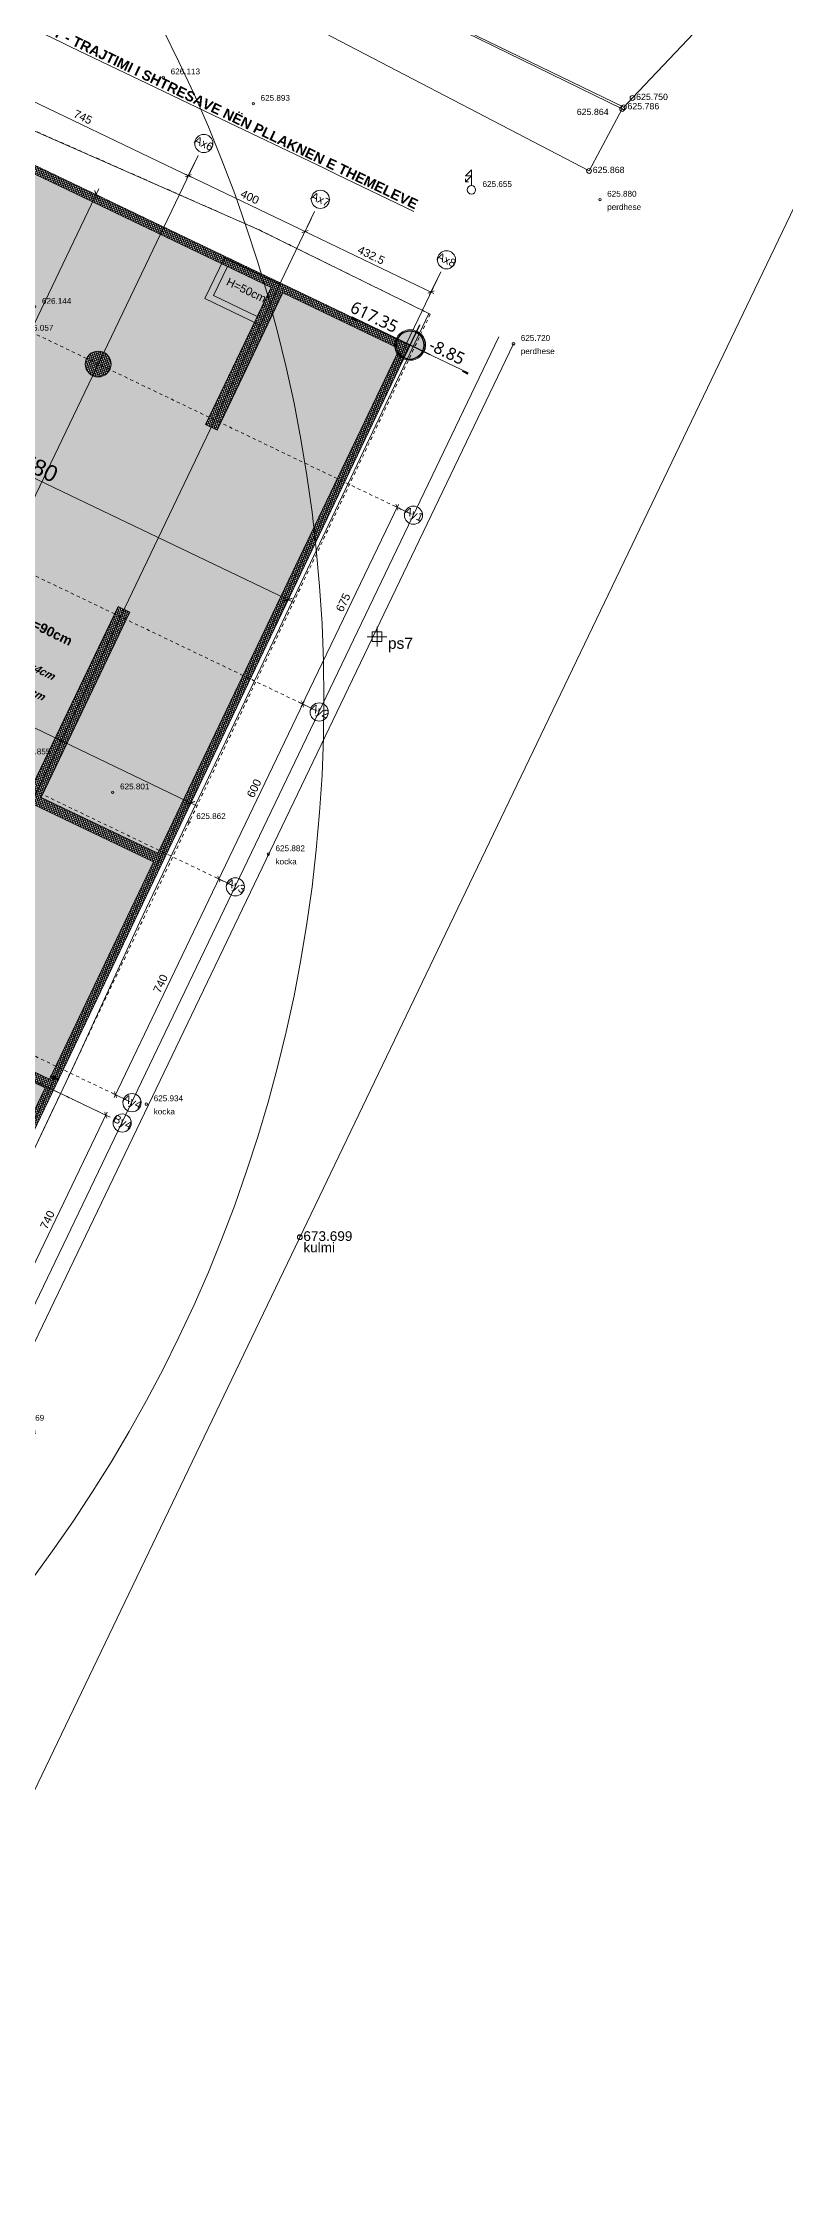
# Model space of a CAD drawing. Header units: metres. Extents: x 7511714 to 7511891, y 4693222 to 4693343.
# Drawn here: x 7511866.4 to 7511889.4, y 4693237 to 4693302.8 of the extents above; entities that cross this region are included whole.
import ezdxf
from ezdxf.enums import TextEntityAlignment as Align

# ---------------------------------------------------------------- set-up
doc = ezdxf.new("R2010")
doc.units = ezdxf.units.M
for name, pattern in [('23486-A01$0${ Chain Double-Dash }', [0]), ('AXES', [2, 1.25, -0.25, 0.25, -0.25]), ('CACHE', [0.375, 0.25, -0.125]), ('CONTINU', [0]), ('Dot & Dashed', [335.138881, 158.75, -88.194444, 0, -88.194437]), ('DXK_LINE_DOT1', [1.8814, 0.9407, -0.9407])]:
    doc.linetypes.add(name, pattern=pattern)
doc.layers.get('0').update_dxf_attribs({"lineweight": 0})
doc.layers.get('Defpoints').update_dxf_attribs({"lineweight": 0})
doc.layers.add('APSL @ 1', color=164, linetype='Continuous')
for name, color, linetype, lineweight in [('ARMINF', 1, 'Continuous', 0), ('asfalt', 252, 'Continuous', 0), ('asfalt pikat', 97, 'Continuous', 0), ('AXES', 10, 'AXES', 0), ('BETON CACHE', 4, 'CACHE', 0), ('BETON COUPE', 3, 'CONTINU', 0), ('BETON HACHURE', 252, 'Continuous', 0), ('BORD', 5, 'Continuous', 0), ('COTE 50ème', 1, 'Continuous', 0), ('COTE 50ème @ 1', 1, 'Continuous', 0), ('FOND DE FOUILLE', 7, 'Continuous', 0), ('HORS GEL', 106, 'CACHE', 0), ('JOINT JEKTO', 150, 'AXES', 0), ('KULMI', 10, 'Continuous', 0), ('label', 210, 'Continuous', 0), ('Matjet', 210, 'Continuous', 0), ('matjet e reja', 5, 'Continuous', 0), ('NIVEAU', 170, 'Continuous', 0), ('OMBRE', 253, 'Continuous', 0), ('parcela', 7, 'Continuous', 0), ('perdhesa cima', 10, 'AXES', 0), ('Puset fekali', 30, 'Continuous', 0), ('rrjet', 7, 'Continuous', 0), ('shtyll elektrike', 1, 'Continuous', 0), ('TALUS', 2, 'Continuous', 0), ('TEXTE', 7, 'Continuous', 0), ('trotuar', 91, 'Continuous', 0), ('trotuar pikat', 155, 'Continuous', 0)]:
    doc.layers.add(name, color=color, linetype=linetype, lineweight=lineweight)
doc.styles.add('Arial', font='arialbd.ttf', dxfattribs={"height": 12.5})
doc.styles.add('FA_Trebuchet 2.2 mm (cursiva-b.a)', font='trebucit.ttf', dxfattribs={"height": 2.2})
doc.styles.add('FN_TEXT_1.50', font='arial.ttf', dxfattribs={"height": 10})
doc.styles.add('RS_TEXT_1.50', font='arial.ttf', dxfattribs={"height": 12.5})
doc.styles.add('RS_TXT_100', font='arial.ttf', dxfattribs={"height": 25})
doc.styles.add('SMA_TEXT_1.200', font='arial.ttf', dxfattribs={"height": 50})
doc.styles.get("Standard").update_dxf_attribs({"font": 'arial.ttf'})
doc.styles.add('style2', font='arialbd.ttf', dxfattribs={"height": 20})
doc.dimstyles.new('RS_100CM_LINEAIRE', dxfattribs={"dimscale": 10, "dimtxt": 25, "dimasz": 1.5, "dimexe": 1, "dimexo": 2.5, "dimgap": 1, "dimtad": 1, "dimdec": 1, "dimrnd": 0.5, "dimdsep": 46, "dimtxsty": 'RS_TXT_100', "dimblk1": 'ARCHTICK', "dimblk2": 'ARCHTICK', "dimsah": 1, "dimcen": 2.5, "dimdle": 1, "dimclrt": 4, "dimadec": 0, "dimazin": 2, "dimtfac": 1, "dimtdec": 1, "dimtix": 1, "dimtmove": 2, "dimatfit": 3, "dimfxl": 1, "dimtolj": 1, "dimtzin": 0, "dimarcsym": 0})
doc.dimstyles.new('SMA_1.200', dxfattribs={"dimscale": 20, "dimtxt": 50, "dimasz": 1, "dimexe": 1, "dimexo": 2, "dimgap": 0.5, "dimtad": 1, "dimdec": 1, "dimrnd": 0.5, "dimdsep": 46, "dimtxsty": 'SMA_TEXT_1.200', "dimblk": 'ARCHTICK', "dimcen": 10, "dimdle": 1, "dimadec": 0, "dimazin": 2, "dimtfac": 1, "dimtdec": 1, "dimtix": 1, "dimtmove": 2, "dimatfit": 3, "dimfxl": 1, "dimtolj": 1, "dimtzin": 0, "dimarcsym": 0})

# ---------------------------------------------------------------- blocks, each defined once
blk = doc.blocks.new('*U108', base_point=(7511872.906, 4693300.944, 625.893))
at = {"layer": 'Matjet', "linetype": 'ByBlock', "lineweight": -2}
blk.add_line((7511872.906, 4693300.944, 625.893), (7511872.906, 4693300.944, 625.893), dxfattribs=at)
blk.add_circle((7511872.906, 4693300.944, 625.893), 0.0375, dxfattribs=at)
at = {"layer": 'Matjet', "linetype": 'ByBlock', "insert": (7511873.131, 4693301.124, 625.893), "char_height": 0.18, "attachment_point": 4}
blk.add_mtext('625.893', dxfattribs=at)
blk = doc.blocks.new('Pole electricity_ Shtyllë Elekrike Druri - tension i lartë')
at = {"color": 1, "linetype": 'ByBlock', "lineweight": 0, "flags": 128}
for points in [[(0, 0.5), (0, 2.35), (-0.7, 1.65), (0, 1.65), (-0.7, 0.95)], [(-0.35, 0.95), (-0.7, 0.95), (-0.7, 1.3)]]:
    blk.add_lwpolyline(points, dxfattribs=at)
at = {"color": 1, "linetype": 'ByBlock', "lineweight": 0}
blk.add_circle((0, 0), 0.5, dxfattribs=at)
blk = doc.blocks.new('Shtylle_Elekrike_Druri')
at = {"color": 1, "lineweight": 0}
blk.add_blockref('Pole electricity_ Shtyllë Elekrike Druri - tension i lartë', (0, 0), dxfattribs=at)
blk = doc.blocks.new('*U109', base_point=(7511879.654, 4693298.279, 625.655))
at = {"layer": 'shtyll elektrike', "color": 0, "linetype": 'ByBlock', "lineweight": -2, "xscale": 0.2631578938478685, "yscale": 0.2631578938478685, "zscale": 0.2631578938478685}
blk.add_blockref('Shtylle_Elekrike_Druri', (7511879.654, 4693298.279, 625.655), dxfattribs=at)
at = {"layer": 'label', "linetype": 'ByBlock', "insert": (7511879.999, 4693298.459, 625.655), "char_height": 0.18, "attachment_point": 4}
blk.add_mtext('625.655', dxfattribs=at)
blk = doc.blocks.new('*U111', base_point=(7511883.631, 4693297.978, 625.88))
at = {"layer": 'Matjet', "linetype": 'ByBlock', "lineweight": -2}
blk.add_line((7511883.631, 4693297.978, 625.88), (7511883.631, 4693297.978, 625.88), dxfattribs=at)
blk.add_circle((7511883.631, 4693297.978, 625.88), 0.0375, dxfattribs=at)
at = {"layer": 'Matjet', "linetype": 'ByBlock', "char_height": 0.18}
for s, insert, attachment_point in [('625.880', (7511883.856, 4693298.158, 625.88), 4), ('perdhese', (7511883.856, 4693297.841, 625.88), 1)]:
    blk.add_mtext(s, dxfattribs=dict(at, insert=insert, attachment_point=attachment_point))
blk = doc.blocks.new('*U112', base_point=(7511884.638, 4693301.124, 625.75))
at = {"layer": 'asfalt pikat', "linetype": 'ByBlock', "lineweight": -2}
blk.add_line((7511884.638, 4693301.124, 625.75), (7511884.638, 4693301.124, 625.75), dxfattribs=at)
blk.add_circle((7511884.638, 4693301.124, 625.75), 0.075, dxfattribs=at)
at = {"layer": 'asfalt pikat', "linetype": 'ByBlock', "insert": (7511884.7505, 4693301.154, 625.75), "char_height": 0.195, "attachment_point": 4}
blk.add_mtext('{\\C256;625.750}', dxfattribs=at)
blk = doc.blocks.new('*U113', base_point=(7511884.37, 4693300.836, 625.786))
at = {"layer": 'asfalt pikat', "linetype": 'ByBlock', "lineweight": -2}
blk.add_line((7511884.37, 4693300.836, 625.786), (7511884.37, 4693300.836, 625.786), dxfattribs=at)
blk.add_circle((7511884.37, 4693300.836, 625.786), 0.075, dxfattribs=at)
at = {"layer": 'asfalt pikat', "linetype": 'ByBlock', "insert": (7511884.4825, 4693300.866, 625.786), "char_height": 0.195, "attachment_point": 4}
blk.add_mtext('{\\C256;625.786}', dxfattribs=at)
blk = doc.blocks.new('*U114', base_point=(7511884.318, 4693300.783, 625.864))
at = {"layer": 'trotuar pikat', "linetype": 'ByBlock', "lineweight": -2}
blk.add_line((7511884.318, 4693300.783, 625.864), (7511884.318, 4693300.783, 625.864), dxfattribs=at)
blk.add_circle((7511884.318, 4693300.783, 625.864), 0.075, dxfattribs=at)
at = {"layer": 'trotuar pikat', "linetype": 'ByBlock', "insert": (7511882.915, 4693300.691, 625.864), "char_height": 0.195, "attachment_point": 4}
blk.add_mtext('{\\C256;625.864}', dxfattribs=at)
blk = doc.blocks.new('*U115', base_point=(7511883.295, 4693298.866, 625.868))
at = {"layer": 'trotuar pikat', "linetype": 'ByBlock', "lineweight": -2}
blk.add_line((7511883.295, 4693298.866, 625.868), (7511883.295, 4693298.866, 625.868), dxfattribs=at)
blk.add_circle((7511883.295, 4693298.866, 625.868), 0.075, dxfattribs=at)
at = {"layer": 'trotuar pikat', "linetype": 'ByBlock', "insert": (7511883.4075, 4693298.896, 625.868), "char_height": 0.195, "attachment_point": 4}
blk.add_mtext('{\\C256;625.868}', dxfattribs=at)
blk = doc.blocks.new('*U117', base_point=(7511870.125, 4693301.762, 626.113))
at = {"layer": 'Matjet', "linetype": 'ByBlock', "lineweight": -2}
blk.add_line((7511870.125, 4693301.762, 626.113), (7511870.125, 4693301.762, 626.113), dxfattribs=at)
blk.add_circle((7511870.125, 4693301.762, 626.113), 0.0375, dxfattribs=at)
at = {"layer": 'Matjet', "linetype": 'ByBlock', "insert": (7511870.35, 4693301.942, 626.113), "char_height": 0.18, "attachment_point": 4}
blk.add_mtext('626.113', dxfattribs=at)
blk = doc.blocks.new('*U118', base_point=(7511866.143, 4693294.664, 626.144))
at = {"layer": 'Matjet', "linetype": 'ByBlock', "lineweight": -2}
blk.add_line((7511866.143, 4693294.664, 626.144), (7511866.143, 4693294.664, 626.144), dxfattribs=at)
blk.add_circle((7511866.143, 4693294.664, 626.144), 0.0375, dxfattribs=at)
at = {"layer": 'Matjet', "linetype": 'ByBlock', "insert": (7511866.368, 4693294.844, 626.144), "char_height": 0.18, "attachment_point": 4}
blk.add_mtext('626.144', dxfattribs=at)
blk = doc.blocks.new('*U119', base_point=(7511865.587, 4693293.833, 626.057))
at = {"layer": 'Matjet', "linetype": 'ByBlock', "lineweight": -2}
blk.add_line((7511865.587, 4693293.833, 626.057), (7511865.587, 4693293.833, 626.057), dxfattribs=at)
blk.add_circle((7511865.587, 4693293.833, 626.057), 0.0375, dxfattribs=at)
at = {"layer": 'Matjet', "linetype": 'ByBlock', "insert": (7511865.812, 4693294.013, 626.057), "char_height": 0.18, "attachment_point": 4}
blk.add_mtext('626.057', dxfattribs=at)
blk = doc.blocks.new('*U121', base_point=(7511865.493, 4693280.727, 625.855))
at = {"layer": 'Matjet', "linetype": 'ByBlock', "lineweight": -2}
blk.add_line((7511865.493, 4693280.727, 625.855), (7511865.493, 4693280.727, 625.855), dxfattribs=at)
blk.add_circle((7511865.493, 4693280.727, 625.855), 0.0375, dxfattribs=at)
at = {"layer": 'Matjet', "linetype": 'ByBlock', "insert": (7511865.718, 4693280.907, 625.855), "char_height": 0.18, "attachment_point": 4}
blk.add_mtext('625.855', dxfattribs=at)
blk = doc.blocks.new('*U122', base_point=(7511868.559, 4693279.645, 625.801))
at = {"layer": 'Matjet', "linetype": 'ByBlock', "lineweight": -2}
blk.add_line((7511868.559, 4693279.645, 625.801), (7511868.559, 4693279.645, 625.801), dxfattribs=at)
blk.add_circle((7511868.559, 4693279.645, 625.801), 0.0375, dxfattribs=at)
at = {"layer": 'Matjet', "linetype": 'ByBlock', "insert": (7511868.784, 4693279.825, 625.801), "char_height": 0.18, "attachment_point": 4}
blk.add_mtext('625.801', dxfattribs=at)
blk = doc.blocks.new('*U123', base_point=(7511870.919, 4693278.728, 625.862))
at = {"layer": 'Matjet', "linetype": 'ByBlock', "lineweight": -2}
blk.add_line((7511870.919, 4693278.728, 625.862), (7511870.919, 4693278.728, 625.862), dxfattribs=at)
blk.add_circle((7511870.919, 4693278.728, 625.862), 0.0375, dxfattribs=at)
at = {"layer": 'Matjet', "linetype": 'ByBlock', "insert": (7511871.144, 4693278.908, 625.862), "char_height": 0.18, "attachment_point": 4}
blk.add_mtext('625.862', dxfattribs=at)
blk = doc.blocks.new('*U124', base_point=(7511873.37, 4693277.733, 625.882))
at = {"layer": 'Matjet', "linetype": 'ByBlock', "lineweight": -2}
blk.add_line((7511873.37, 4693277.733, 625.882), (7511873.37, 4693277.733, 625.882), dxfattribs=at)
blk.add_circle((7511873.37, 4693277.733, 625.882), 0.0375, dxfattribs=at)
at = {"layer": 'Matjet', "linetype": 'ByBlock', "char_height": 0.18}
for s, insert, attachment_point in [('625.882', (7511873.595, 4693277.913, 625.882), 4), ('kocka', (7511873.595, 4693277.596, 625.882), 1)]:
    blk.add_mtext(s, dxfattribs=dict(at, insert=insert, attachment_point=attachment_point))
blk = doc.blocks.new('*U125', base_point=(7511869.6, 4693269.999, 625.934))
at = {"layer": 'Matjet', "linetype": 'ByBlock', "lineweight": -2}
blk.add_line((7511869.6, 4693269.999, 625.934), (7511869.6, 4693269.999, 625.934), dxfattribs=at)
blk.add_circle((7511869.6, 4693269.999, 625.934), 0.0375, dxfattribs=at)
at = {"layer": 'Matjet', "linetype": 'ByBlock', "char_height": 0.18}
for s, insert, attachment_point in [('625.934', (7511869.825, 4693270.179, 625.934), 4), ('kocka', (7511869.825, 4693269.862, 625.934), 1)]:
    blk.add_mtext(s, dxfattribs=dict(at, insert=insert, attachment_point=attachment_point))
blk = doc.blocks.new('*U126', base_point=(7511865.303, 4693260.117, 625.869))
at = {"layer": 'Matjet', "linetype": 'ByBlock', "lineweight": -2}
blk.add_line((7511865.303, 4693260.117, 625.869), (7511865.303, 4693260.117, 625.869), dxfattribs=at)
blk.add_circle((7511865.303, 4693260.117, 625.869), 0.0375, dxfattribs=at)
at = {"layer": 'Matjet', "linetype": 'ByBlock', "char_height": 0.18}
for s, insert, attachment_point in [('625.869', (7511865.528, 4693260.297, 625.869), 4), ('kocka', (7511865.528, 4693259.98, 625.869), 1)]:
    blk.add_mtext(s, dxfattribs=dict(at, insert=insert, attachment_point=attachment_point))
blk = doc.blocks.new('*U274', base_point=(7511880.957, 4693293.518, 625.72))
at = {"layer": 'matjet e reja', "linetype": 'ByBlock', "lineweight": -2}
blk.add_line((7511880.957, 4693293.518, 625.72), (7511880.957, 4693293.518, 625.72), dxfattribs=at)
blk.add_circle((7511880.957, 4693293.518, 625.72), 0.0375, dxfattribs=at)
at = {"layer": 'matjet e reja', "linetype": 'ByBlock', "char_height": 0.18}
for s, insert, attachment_point in [('625.720', (7511881.182, 4693293.698, 625.72), 4), ('perdhese', (7511881.182, 4693293.381, 625.72), 1)]:
    blk.add_mtext(s, dxfattribs=dict(at, insert=insert, attachment_point=attachment_point))
blk = doc.blocks.new('*U279', base_point=(7511874.345, 4693265.886, 673.699))
at = {"layer": 'KULMI', "color": 97, "linetype": 'ByBlock', "lineweight": -2}
blk.add_line((7511874.345, 4693265.886, 673.699), (7511874.345, 4693265.961, 673.699), dxfattribs=at)
blk.add_circle((7511874.345, 4693265.886, 673.699), 0.075, dxfattribs=at)
at = {"layer": 'KULMI', "linetype": 'ByBlock', "char_height": 0.3}
for s, insert, attachment_point in [('{\\fArial|b0|i0|c0|p34;\\C30;673.699}', (7511874.457, 4693265.916, 673.699), 4), ('{\\fArial|b0|i0|c0|p34;\\C55;\\c5411237;kulmi}', (7511874.457, 4693265.718, 673.699), 1)]:
    blk.add_mtext(s, dxfattribs=dict(at, insert=insert, attachment_point=attachment_point))
blk = doc.blocks.new('*U282', base_point=(7511876.734, 4693284.459, 625.819))
at = {"layer": 'rrjet', "color": 93, "linetype": 'ByBlock', "lineweight": -2}
for p, q in [((7511876.434, 4693284.459, 625.819), (7511877.034, 4693284.459, 625.819)), ((7511876.734, 4693284.159, 625.819), (7511876.734, 4693284.759, 625.819))]:
    blk.add_line(p, q, dxfattribs=at)
at = {"layer": 'rrjet', "color": 93, "linetype": 'ByBlock', "lineweight": -2, "elevation": 625.819}
blk.add_lwpolyline([(7511876.584, 4693284.309), (7511876.584, 4693284.609), (7511876.884, 4693284.609), (7511876.884, 4693284.309)], close=True, dxfattribs=at)
at = {"layer": 'rrjet', "linetype": 'ByBlock', "insert": (7511877.071, 4693284.429, 625.819), "char_height": 0.345, "attachment_point": 1}
blk.add_mtext('{\\fArial|b0|i0|c0|p34;\\C137;\\c8355647;ps7}', dxfattribs=at)
blk = doc.blocks.new('A$Cebd43ce6')
at = {"layer": 'BETON CACHE', "color": 232, "linetype": 'Dot & Dashed', "ltscale": 0.01}
blk.add_lwpolyline([(0, 0), (-1313.2, 39.8), (-4660.5, 445.5), (-4259.4, 5326.2), (-610.1, 5439.7), (-20.7, 5433.2)], close=True, dxfattribs=at)
at = {"layer": 'COTE 50ème', "ltscale": 0.5}
blk.add_circle((-3905.6, 2250.1), 4550, dxfattribs=at)
blk = doc.blocks.new('AXES_FN')
at = {"color": 0, "linetype": 'Continuous'}
blk.add_circle((0, 15), 15, dxfattribs=at)
at = {"color": 0, "style": 'FN_TEXT_1.50'}
blk.add_attdef('AXES', text='', height=12.5, dxfattribs=at).set_placement((-48.9, 20.6), align=Align.MIDDLE_CENTER)
blk = doc.blocks.new('_ArchTick')
at = {"color": 0, "linetype": 'ByBlock', "const_width": 0.15}
blk.add_lwpolyline([(-0.5, -0.5), (0.5, 0.5)], dxfattribs=at)
blk = doc.blocks.new('*D387')
at = {"layer": 'AXES', "color": 0, "linetype": 'Continuous', "lineweight": -2, "ltscale": 0.5, "transparency": 16777216}
for p, q in [((49572.3, -42304.7), (49512.4, -42304.7)), ((49522.4, -43054.7), (49522.4, -42294.7)), ((49572.3, -43044.7), (49512.4, -43044.7))]:
    blk.add_line(p, q, dxfattribs=at)
at = {"layer": 'Defpoints', "color": 0, "linetype": 'Continuous', "ltscale": 0.5, "transparency": 16777216}
for p in [(49522.4, -42304.7), (49597.3, -42304.7), (49597.3, -43044.7)]:
    blk.add_point(p, dxfattribs=at)
at = {"layer": 'AXES', "color": 0, "linetype": 'Continuous', "lineweight": -2, "ltscale": 0.5, "transparency": 16777216, "xscale": 15, "yscale": 15, "zscale": 15}
for p, rotation in [((49522.4, -42304.7), 90), ((49522.4, -43044.7), 270)]:
    blk.add_blockref('_ArchTick', p, dxfattribs=dict(at, rotation=rotation))
at = {"layer": 'AXES', "color": 4, "linetype": 'Continuous', "lineweight": 5, "ltscale": 0.5, "transparency": 16777216, "insert": (49499.6, -42674.7), "char_height": 25, "attachment_point": 5, "rotation": 90, "style": 'RS_TXT_100'}
blk.add_mtext('\\A1;740', dxfattribs=at)
blk = doc.blocks.new('*D388')
at = {"layer": 'AXES', "color": 0, "linetype": 'Continuous', "lineweight": -2, "ltscale": 0.5, "transparency": 16777216}
for p, q in [((49572.3, -41704.7), (49512.4, -41704.7)), ((49522.4, -42314.7), (49522.4, -41694.7)), ((49572.3, -42304.7), (49512.4, -42304.7))]:
    blk.add_line(p, q, dxfattribs=at)
at = {"layer": 'Defpoints', "color": 0, "linetype": 'Continuous', "ltscale": 0.5, "transparency": 16777216}
for p in [(49522.4, -41704.7), (49597.3, -41704.7), (49597.3, -42304.7)]:
    blk.add_point(p, dxfattribs=at)
at = {"layer": 'AXES', "color": 0, "linetype": 'Continuous', "lineweight": -2, "ltscale": 0.5, "transparency": 16777216, "xscale": 15, "yscale": 15, "zscale": 15}
for p, rotation in [((49522.4, -41704.7), 90), ((49522.4, -42304.7), 270)]:
    blk.add_blockref('_ArchTick', p, dxfattribs=dict(at, rotation=rotation))
at = {"layer": 'AXES', "color": 4, "linetype": 'Continuous', "lineweight": 5, "ltscale": 0.5, "transparency": 16777216, "insert": (49499.6, -42004.7), "char_height": 25, "attachment_point": 5, "rotation": 90, "style": 'RS_TXT_100'}
blk.add_mtext('\\A1;600', dxfattribs=at)
blk = doc.blocks.new('*D389')
at = {"layer": 'AXES', "color": 0, "linetype": 'Continuous', "lineweight": -2, "ltscale": 0.5, "transparency": 16777216}
for p, q in [((49572.3, -41029.7), (49512.4, -41029.7)), ((49522.4, -41714.7), (49522.4, -41019.7)), ((49572.3, -41704.7), (49512.4, -41704.7))]:
    blk.add_line(p, q, dxfattribs=at)
at = {"layer": 'Defpoints', "color": 0, "linetype": 'Continuous', "ltscale": 0.5, "transparency": 16777216}
for p in [(49522.4, -41029.7), (49597.3, -41029.7), (49597.3, -41704.7)]:
    blk.add_point(p, dxfattribs=at)
at = {"layer": 'AXES', "color": 0, "linetype": 'Continuous', "lineweight": -2, "ltscale": 0.5, "transparency": 16777216, "xscale": 15, "yscale": 15, "zscale": 15}
for p, rotation in [((49522.4, -41029.7), 90), ((49522.4, -41704.7), 270)]:
    blk.add_blockref('_ArchTick', p, dxfattribs=dict(at, rotation=rotation))
at = {"layer": 'AXES', "color": 4, "linetype": 'Continuous', "lineweight": 5, "ltscale": 0.5, "transparency": 16777216, "insert": (49499.6, -41367.2), "char_height": 25, "attachment_point": 5, "rotation": 90, "style": 'RS_TXT_100'}
blk.add_mtext('\\A1;675', dxfattribs=at)
blk = doc.blocks.new('*D395')
at = {"layer": 'AXES', "color": 0, "linetype": 'Continuous', "lineweight": -2, "ltscale": 0.5, "transparency": 16777216}
for p, q in [((49522.4, -43864.7), (49522.4, -43104.7)), ((48922.3, -43114.7), (49532.4, -43114.7)), ((48922.3, -43854.7), (49532.4, -43854.7))]:
    blk.add_line(p, q, dxfattribs=at)
at = {"layer": 'Defpoints', "color": 0, "linetype": 'Continuous', "ltscale": 0.5, "transparency": 16777216}
for p in [(48897.3, -43114.7), (49522.4, -43114.7), (48897.3, -43854.7)]:
    blk.add_point(p, dxfattribs=at)
at = {"layer": 'AXES', "color": 0, "linetype": 'Continuous', "lineweight": -2, "ltscale": 0.5, "transparency": 16777216, "xscale": 15, "yscale": 15, "zscale": 15}
for p, rotation in [((49522.4, -43114.7), 90), ((49522.4, -43854.7), 270)]:
    blk.add_blockref('_ArchTick', p, dxfattribs=dict(at, rotation=rotation))
at = {"layer": 'AXES', "color": 4, "linetype": 'Continuous', "lineweight": 5, "ltscale": 0.5, "transparency": 16777216, "insert": (49499.6, -43484.7), "char_height": 25, "attachment_point": 5, "rotation": 90, "style": 'RS_TXT_100'}
blk.add_mtext('\\A1;740', dxfattribs=at)
blk = doc.blocks.new('*D400')
at = {"layer": 'Defpoints', "color": 0, "linetype": 'ByBlock', "transparency": 16777216}
for p in [(47752.3, -40314.7), (48497.3, -40314.7), (48497.3, -40383.7)]:
    blk.add_point(p, dxfattribs=at)
at = {"layer": 'HORS GEL', "color": 0, "linetype": 'ByBlock', "lineweight": -2, "transparency": 16777216}
for p, q in [((47752.3, -40339.7), (47752.3, -40393.7)), ((48497.3, -40339.7), (48497.3, -40393.7)), ((47742.3, -40383.7), (48507.3, -40383.7))]:
    blk.add_line(p, q, dxfattribs=at)
at = {"layer": 'HORS GEL', "color": 0, "linetype": 'ByBlock', "lineweight": -2, "transparency": 16777216, "xscale": 15, "yscale": 15, "zscale": 15, "rotation": 180}
blk.add_blockref('_ArchTick', (47752.3, -40383.7), dxfattribs=at)
at = {"layer": 'HORS GEL', "color": 0, "linetype": 'ByBlock', "lineweight": -2, "transparency": 16777216, "xscale": 15, "yscale": 15, "zscale": 15}
blk.add_blockref('_ArchTick', (48497.3, -40383.7), dxfattribs=at)
at = {"layer": 'HORS GEL', "color": 4, "linetype": 'ByBlock', "transparency": 16777216, "insert": (48124.8, -40361), "char_height": 25, "attachment_point": 5, "style": 'RS_TXT_100'}
blk.add_mtext('\\A1;745', dxfattribs=at)
blk = doc.blocks.new('*D401')
at = {"layer": 'Defpoints', "color": 0, "linetype": 'ByBlock', "transparency": 16777216}
for p in [(48497.3, -40314.7), (48897.3, -40314.7), (48897.3, -40383.7)]:
    blk.add_point(p, dxfattribs=at)
at = {"layer": 'HORS GEL', "color": 0, "linetype": 'ByBlock', "lineweight": -2, "transparency": 16777216}
for p, q in [((48497.3, -40339.7), (48497.3, -40393.7)), ((48897.3, -40339.7), (48897.3, -40393.7)), ((48487.3, -40383.7), (48907.3, -40383.7))]:
    blk.add_line(p, q, dxfattribs=at)
at = {"layer": 'HORS GEL', "color": 0, "linetype": 'ByBlock', "lineweight": -2, "transparency": 16777216, "xscale": 15, "yscale": 15, "zscale": 15, "rotation": 180}
blk.add_blockref('_ArchTick', (48497.3, -40383.7), dxfattribs=at)
at = {"layer": 'HORS GEL', "color": 0, "linetype": 'ByBlock', "lineweight": -2, "transparency": 16777216, "xscale": 15, "yscale": 15, "zscale": 15}
blk.add_blockref('_ArchTick', (48897.3, -40383.7), dxfattribs=at)
at = {"layer": 'HORS GEL', "color": 4, "linetype": 'ByBlock', "transparency": 16777216, "insert": (48697.3, -40360.9), "char_height": 25, "attachment_point": 5, "style": 'RS_TXT_100'}
blk.add_mtext('\\A1;400', dxfattribs=at)
blk = doc.blocks.new('*D402')
at = {"layer": 'Defpoints', "color": 0, "linetype": 'ByBlock', "transparency": 16777216}
for p in [(48897.3, -40314.7), (49329.8, -40314.7), (49329.8, -40383.7)]:
    blk.add_point(p, dxfattribs=at)
at = {"layer": 'HORS GEL', "color": 0, "linetype": 'ByBlock', "lineweight": -2, "transparency": 16777216}
for p, q in [((48897.3, -40339.7), (48897.3, -40393.7)), ((49329.8, -40339.7), (49329.8, -40393.7)), ((48887.3, -40383.7), (49339.8, -40383.7))]:
    blk.add_line(p, q, dxfattribs=at)
at = {"layer": 'HORS GEL', "color": 0, "linetype": 'ByBlock', "lineweight": -2, "transparency": 16777216, "xscale": 15, "yscale": 15, "zscale": 15, "rotation": 180}
blk.add_blockref('_ArchTick', (48897.3, -40383.7), dxfattribs=at)
at = {"layer": 'HORS GEL', "color": 0, "linetype": 'ByBlock', "lineweight": -2, "transparency": 16777216, "xscale": 15, "yscale": 15, "zscale": 15}
blk.add_blockref('_ArchTick', (49329.8, -40383.7), dxfattribs=at)
at = {"layer": 'HORS GEL', "color": 4, "linetype": 'ByBlock', "transparency": 16777216, "insert": (49113.6, -40360.9), "char_height": 25, "attachment_point": 5, "style": 'RS_TXT_100'}
blk.add_mtext('\\A1;432.5', dxfattribs=at)
blk = doc.blocks.new('Cota de Nivel (planta)')
h = blk.add_hatch(color=256)
h.dxf.hatch_style = 1
h.paths.add_polyline_path([(2.5, 0, 0.4142136), (0, 2.5), (0, 0)])
h.paths.add_polyline_path([(-2.5, 0, 0.4142136), (0, -2.5), (0, 0)])
h = blk.add_hatch(color=256)
h.dxf.hatch_style = 1
h.paths.add_polyline_path([(11.5, 0), (10.5, 0), (10.5, -0.25), (11.5, -0.25)])
for p, q in [((0, -4), (0, 4)), ((-4, 0), (11.5, 0))]:
    blk.add_line(p, q)
blk.add_lwpolyline([(11.5, 0), (10.5, 0), (10.5, -0.25), (11.5, -0.25)], close=True)
blk.add_circle((0, 0), 2.5)
for start, end in [(90, 180), (270, 0)]:
    blk.add_arc((0, 0), 2.725, start, end)
at = {"style": 'FA_Trebuchet 2.2 mm (cursiva-b.a)', "flags": 8}
blk.add_attdef('NIVEL', text='', height=2.2, dxfattribs=at).set_placement((3.175, 1.775), align=Align.MIDDLE_LEFT)
blk = doc.blocks.new('*D412')
at = {"layer": 'Defpoints', "color": 0, "transparency": 16777216}
for p in [(47562.3, -41433.3), (47562.3, -41555.9), (49342.3, -41555.9)]:
    blk.add_point(p, dxfattribs=at)
at = {"layer": 'TALUS', "color": 0, "lineweight": -2, "transparency": 16777216}
for p, q in [((49362.3, -41433.3), (47542.3, -41433.3)), ((47562.3, -41515.9), (47562.3, -41413.3)), ((49342.3, -41515.9), (49342.3, -41413.3))]:
    blk.add_line(p, q, dxfattribs=at)
at = {"layer": 'TALUS', "color": 0, "lineweight": -2, "transparency": 16777216, "xscale": 20, "yscale": 20, "zscale": 20, "rotation": 180}
blk.add_blockref('_ArchTick', (47562.3, -41433.3), dxfattribs=at)
at = {"layer": 'TALUS', "color": 0, "lineweight": -2, "transparency": 16777216, "xscale": 20, "yscale": 20, "zscale": 20}
blk.add_blockref('_ArchTick', (49342.3, -41433.3), dxfattribs=at)
at = {"layer": 'TALUS', "color": 0, "transparency": 16777216, "insert": (48452.3, -41397.7), "char_height": 50, "attachment_point": 5, "style": 'SMA_TEXT_1.200'}
blk.add_mtext('\\A1;1780', dxfattribs=at)
blk = doc.blocks.new('*D414')
at = {"layer": 'Defpoints', "color": 0, "transparency": 16777216}
for p in [(46702.3, -42036.8), (49342.3, -42036.8), (46702.3, -42130.2)]:
    blk.add_point(p, dxfattribs=at)
at = {"layer": 'TALUS', "color": 0, "lineweight": -2, "transparency": 16777216}
for p, q in [((46702.3, -42076.8), (46702.3, -42150.2)), ((49342.3, -42076.8), (49342.3, -42150.2)), ((49362.3, -42130.2), (46682.3, -42130.2))]:
    blk.add_line(p, q, dxfattribs=at)
at = {"layer": 'TALUS', "color": 0, "lineweight": -2, "transparency": 16777216, "xscale": 20, "yscale": 20, "zscale": 20, "rotation": 180}
blk.add_blockref('_ArchTick', (46702.3, -42130.2), dxfattribs=at)
at = {"layer": 'TALUS', "color": 0, "lineweight": -2, "transparency": 16777216, "xscale": 20, "yscale": 20, "zscale": 20}
blk.add_blockref('_ArchTick', (49342.3, -42130.2), dxfattribs=at)
at = {"layer": 'TALUS', "color": 0, "transparency": 16777216, "insert": (48022.3, -42094.7), "char_height": 50, "attachment_point": 5, "style": 'SMA_TEXT_1.200'}
blk.add_mtext('\\A1;2640', dxfattribs=at)
blk = doc.blocks.new('*D419')
at = {"layer": 'Defpoints', "color": 0, "transparency": 16777216}
for p in [(48265.2, -40559.6), (48365.6, -40559.6), (48344.4, -42899.7)]:
    blk.add_point(p, dxfattribs=at)
at = {"layer": 'TALUS', "color": 0, "lineweight": -2, "transparency": 16777216}
for p, q in [((48265.2, -42919.7), (48265.2, -40539.6)), ((48325.6, -40559.6), (48245.2, -40559.6)), ((48304.4, -42899.7), (48245.2, -42899.7))]:
    blk.add_line(p, q, dxfattribs=at)
at = {"layer": 'TALUS', "color": 0, "lineweight": -2, "transparency": 16777216, "xscale": 20, "yscale": 20, "zscale": 20}
for p, rotation in [((48265.2, -40559.6), 90), ((48265.2, -42899.7), 270)]:
    blk.add_blockref('_ArchTick', p, dxfattribs=dict(at, rotation=rotation))
at = {"layer": 'TALUS', "color": 0, "transparency": 16777216, "insert": (48229.6, -41729.7), "char_height": 50, "attachment_point": 5, "rotation": 90, "style": 'SMA_TEXT_1.200'}
blk.add_mtext('\\A1;2340', dxfattribs=at)
blk = doc.blocks.new('A$C340691c1')
at = {"layer": 'BETON HACHURE', "true_color": 0x636466, "transparency": 33554585}
h = blk.add_hatch(dxfattribs=at)
h.set_pattern_fill('ANSI37', color=251, scale=50, angle=270, style=0)
h.set_pattern_definition([(315, (-58216.84, 74502.852), (4.4194174, 4.4194174), []), (45, (-58216.84, 74502.852), (-4.4194174, 4.4194174), [])])
h.paths.add_polyline_path([(-2720.63, 3000.24), (-2695.63, 3000.24), (-2695.63, 2675.24), (-2720.63, 2675.24)], flags=0)
h.paths.add_polyline_path([(-2720.63, 3000.24), (-2695.63, 3000.24), (-2695.63, 2675.24), (-2720.63, 2675.24)], flags=0)
h.paths.add_polyline_path([(-540.63, 2860.1), (-540.63, 2810.1), (-460.63, 2810.1), (-460.63, 2860.1)], flags=0)
h.paths.add_polyline_path([(-920.63, 2860.1), (-920.63, 2810.1), (-840.63, 2810.1), (-840.63, 2860.1)], flags=0)
edge = h.paths.add_edge_path(flags=0)
edge.add_arc((-880.63, 4175.1), 40, 0, 360)
edge = h.paths.add_edge_path(flags=0)
edge.add_arc((-880.63, 4850.1), 40, 0, 360)
edge = h.paths.add_edge_path(flags=0)
edge.add_arc((-880.63, 3575.1), 40, 0, 360)
h.paths.add_polyline_path([(-35.63, 5320.24), (-4224.47, 5320.24), (-4613.76, 583.54), (-35.63, 133.95)])
edge = h.paths.add_edge_path(flags=0)
edge.add_arc((-880.63, 3575.1), 40, 0, 360)
h.paths.add_polyline_path([(-2095.63, 5295.24), (-2095.63, 4875.1), (-2070.63, 4875.1), (-2070.63, 5295.24), (-500.62, 5295.24), (-500.63, 4825.1), (-460.63, 4825.1), (-460.63, 5295.24), (-60.63, 5295.24), (-60.63, 3565.1), (-460.63, 3565.1), (-460.63, 4200.1), (-500.63, 4200.1), (-500.63, 3535.1), (-60.63, 3535.1), (-60.63, 2790.1), (-500.63, 2790.1), (-500.63, 1400.1), (-460.63, 1400.1), (-460.63, 2760.1), (-60.63, 2760.1), (-60.63, 161.52), (-833.13, 237.39), (-833.13, 725.1), (-858.13, 725.1), (-858.13, 239.84), (-2163.13, 368), (-2163.13, 725.1), (-2188.13, 725.1), (-2188.13, 370.45), (-3375.63, 487.07), (-3375.63, 725.1), (-3425.63, 725.1), (-3425.63, 491.98), (-4586.83, 606.01), (-4515.49, 1474.1), (-4205.63, 1474.1), (-4205.63, 1524.1), (-4511.38, 1524.1), (-4411.44, 2740.1), (-4205.63, 2740.1), (-4205.63, 2790.1), (-4407.33, 2790.1), (-4405.48, 2810.1), (-4205.63, 2810.1), (-4205.63, 2860.1), (-4401.58, 2860.1), (-4344.87, 3550.1), (-4205.63, 3550.1), (-4205.63, 3600.1), (-4340.76, 3600.1), (-4295.56, 4150.1), (-4205.63, 4150.1), (-4205.63, 4200.1), (-4291.45, 4200.1), (-4201.44, 5295.24), (-3423.13, 5295.24), (-3423.13, 4875.1), (-3398.13, 4875.1), (-3398.13, 5295.24)], flags=16)
h.paths.add_polyline_path([(-920.63, 3615.1), (-920.63, 3535.1), (-840.63, 3535.1), (-840.63, 3615.1)], flags=0)
at = {"layer": 'FOND DE FOUILLE', "true_color": 0xfff4eb, "transparency": 33554508}
h = blk.add_hatch(color=7, dxfattribs=at)
h.dxf.hatch_style = 1
h.paths.add_polyline_path([(-4245.87, 5059.85), (-4224.47, 5320.24), (-35.63, 5320.24), (-35.63, 133.95), (-4613.76, 583.54), (-4446.38, 2620.1), (-3642.63, 2620.1), (-3642.63, 2188.1), (-3160.63, 2188.1), (-3160.63, 535.1), (-580.63, 535.1), (-580.63, 2980.1), (-1815.63, 2980.1), (-1815.63, 5065.1)])
at = {"layer": 'AXES', "lineweight": 5, "ltscale": 1.3}
for p, q in [((159.49, 4850.1), (-4860.63, 4850.1)), ((159.49, 4175.1), (-4860.63, 4175.1)), ((159.49, 3575.1), (-4860.63, 3575.1)), ((159.49, 2835.1), (-4860.63, 2835.1)), ((159.49, 2765.1), (-4860.63, 2765.1))]:
    blk.add_line(p, q, dxfattribs=at)
at = {"layer": 'BETON CACHE', "color": 242, "linetype": 'DXK_LINE_DOT1', "true_color": 0xcd2027}
blk.add_lwpolyline([(0, 0), (-1313.24, 39.75), (-4660.49, 445.53), (-4259.39, 5326.2), (-610.11, 5439.72), (-20.71, 5433.15)], close=True, dxfattribs=at)
at = {"layer": 'BETON COUPE', "color": 251, "lineweight": 5, "true_color": 0x636466}
blk.add_lwpolyline([(-35.63, 5320.24), (-4224.47, 5320.24), (-4613.76, 583.54), (-35.63, 133.95)], close=True, dxfattribs=at)
for points in [[(-2070.63, 5295.24), (-500.62, 5295.24), (-500.63, 4825.1), (-460.63, 4825.1), (-460.63, 5295.24), (-60.63, 5295.24), (-60.63, 3565.1), (-460.63, 3565.1), (-460.63, 4200.1), (-500.63, 4200.1), (-500.63, 3535.1), (-60.63, 3535.1), (-60.63, 2790.1), (-500.63, 2790.1)], [(-460.63, 2760.1), (-60.63, 2760.1), (-60.63, 161.52)]]:
    blk.add_lwpolyline(points, dxfattribs=at)
at = {"layer": 'BETON COUPE', "color": 251, "lineweight": 5, "ltscale": 0.5, "true_color": 0x636466}
for points in [[(-670.62, 5175.24), (-480.62, 5175.24), (-480.62, 5315.24), (-670.62, 5315.24)], [(-650.62, 5195.24), (-500.62, 5195.24), (-500.62, 5295.24), (-650.62, 5295.24)]]:
    blk.add_lwpolyline(points, close=True, dxfattribs=at)
blk.add_circle((-880.63, 4850.1), 40, dxfattribs=at)
at = {"layer": 'BORD', "color": 251, "true_color": 0x636466}
blk.add_lwpolyline([(-35.63, 133.95), (-35.63, 5320.24), (-4224.47, 5320.24), (-4613.76, 583.54)], close=True, dxfattribs=at)
blk.add_lwpolyline([(-61.15, 2801.1), (-35.63, 2801.1)], dxfattribs=at)
at = {"layer": 'HORS GEL', "linetype": '23486-A01$0${ Chain Double-Dash }', "ltscale": 1.2}
for p, q in [((-880.63, 2810.1), (-880.63, 5565.1)), ((-480.63, 5565.1), (-480.63, -164.9)), ((-48.13, 5565.1), (-48.13, -164.9))]:
    blk.add_line(p, q, dxfattribs=at)
at = {"layer": 'JOINT JEKTO', "color": 251, "lineweight": 5, "ltscale": 0.5, "true_color": 0x636466}
for p, q in [((-60.63, 2803.1), (-60.96, 2801.62)), ((-60.63, 2797.1), (-60.96, 2798.59)), ((-54.45, 2801.1), (-60.63, 2801.1)), ((-35.63, 2800.1), (-60.63, 2800.1)), ((-54.45, 2799.1), (-60.63, 2799.1)), ((-35.63, 2801.1), (-41.8, 2801.1)), ((-35.63, 2799.1), (-41.8, 2799.1)), ((-35.63, 2803.1), (-35.3, 2801.62)), ((-35.63, 2797.1), (-35.3, 2798.59))]:
    blk.add_line(p, q, dxfattribs=at)
blk.add_circle((-48.13, 2800.1), 3, dxfattribs=at)
for centre, radius, start, end in [((-60.63, 2800.1), 1, 139.565462, 220.434538), ((-62.91, 2802.05), 2, 319.565462, 347.457472), ((-62.91, 2798.16), 2, 12.542528, 40.434538), ((-54.45, 2803.1), 2, 270, 334.623066), ((-54.45, 2797.1), 2, 25.376934, 90), ((-48.13, 2800.1), 5, 25.376934, 154.623066), ((-48.13, 2800.1), 5, 205.376934, 334.623066), ((-41.8, 2803.1), 2, 205.376934, 270), ((-41.8, 2797.1), 2, 90, 154.623066), ((-33.34, 2802.05), 2, 192.542528, 220.434538), ((-33.34, 2798.16), 2, 139.565462, 167.457472), ((-35.63, 2800.1), 1, 319.565462, 40.434538)]:
    blk.add_arc(centre, radius, start, end, dxfattribs=at)
at = {"layer": 'OMBRE', "color": 251, "true_color": 0x636466}
for points in [[(-508.62, 5295.24), (-508.62, 5203.24), (-530.32, 5224.94)], [(-508.62, 5203.24), (-530.32, 5224.94), (-650.62, 5203.24)]]:
    blk.add_solid(points, dxfattribs=at)
at = {"layer": 'APSL @ 1'}
ref = blk.add_blockref('Cota de Nivel (planta)', (-35.63, 5320.24), dxfattribs=dict(at, xscale=-17.28, yscale=17.28, zscale=17.28))
ref.add_attrib('NIVEL', '617.35', dxfattribs={"layer": '0', "color": 0, "height": 38.016, "style": 'FA_Trebuchet 2.2 mm (cursiva-b.a)'}).set_placement((-250.57, 5350.91), align=Align.MIDDLE_LEFT)
at = {"layer": 'AXES', "color": 251, "linetype": 'ByBlock', "true_color": 0x636466}
ref = blk.add_blockref('AXES_FN', (172.95, 4850.1), dxfattribs=dict(at, xscale=1.875, yscale=1.875, zscale=1.875, rotation=270))
ref.add_attrib('AXES', 'Ay1', dxfattribs={"layer": '0', "color": 0, "height": 24.75, "style": 'RS_TEXT_1.50'}).set_placement((201.08, 4850.1), align=Align.MIDDLE)
ref = blk.add_blockref('AXES_FN', (172.95, 4175.1), dxfattribs=dict(at, xscale=1.875, yscale=1.875, zscale=1.875, rotation=270))
ref.add_attrib('AXES', 'Ay2', dxfattribs={"layer": '0', "color": 0, "height": 24.75, "style": 'RS_TEXT_1.50'}).set_placement((201.08, 4175.1), align=Align.MIDDLE)
ref = blk.add_blockref('AXES_FN', (172.95, 3575.1), dxfattribs=dict(at, xscale=1.875, yscale=1.875, zscale=1.875, rotation=270))
ref.add_attrib('AXES', 'Ay3', dxfattribs={"layer": '0', "color": 0, "height": 24.75, "style": 'RS_TEXT_1.50'}).set_placement((201.08, 3575.1), align=Align.MIDDLE)
ref = blk.add_blockref('AXES_FN', (172.95, 2835.1), dxfattribs=dict(at, xscale=1.875, yscale=1.875, zscale=1.875, rotation=270))
ref.add_attrib('AXES', 'Ay4', dxfattribs={"layer": '0', "color": 0, "height": 24.75, "style": 'RS_TEXT_1.50'}).set_placement((201.08, 2835.1), align=Align.MIDDLE)
ref = blk.add_blockref('AXES_FN', (172.95, 2765.1), dxfattribs=dict(at, xscale=1.875, yscale=1.875, zscale=1.875, rotation=270))
ref.add_attrib('AXES', 'By4', dxfattribs={"layer": '0', "color": 0, "height": 24.75, "style": 'RS_TEXT_1.50'}).set_placement((201.08, 2765.1), align=Align.MIDDLE)
at = {"layer": 'COTE 50ème @ 1'}
ref = blk.add_blockref('Cota de Nivel (planta)', (-35.63, 5320.24), dxfattribs=dict(at, xscale=17.28, yscale=17.28, zscale=17.28))
ref.add_attrib('NIVEL', '-8.85', dxfattribs={"layer": '0', "color": 240, "height": 38.016, "style": 'FA_Trebuchet 2.2 mm (cursiva-b.a)'}).set_placement((19.24, 5350.91), align=Align.MIDDLE_LEFT)
at = {"layer": 'HORS GEL', "color": 251, "true_color": 0x636466}
ref = blk.add_blockref('AXES_FN', (-880.63, 5578.56), dxfattribs=dict(at, xscale=1.875, yscale=1.875, zscale=1.875))
ref.add_attrib('AXES', 'Ax6', dxfattribs={"layer": '0', "color": 0, "height": 24.75, "style": 'RS_TEXT_1.50'}).set_placement((-880.63, 5606.68), align=Align.MIDDLE)
ref = blk.add_blockref('AXES_FN', (-480.63, 5578.56), dxfattribs=dict(at, xscale=1.875, yscale=1.875, zscale=1.875))
ref.add_attrib('AXES', 'Ax7', dxfattribs={"layer": '0', "color": 0, "height": 24.75, "style": 'RS_TEXT_1.50'}).set_placement((-480.63, 5606.68), align=Align.MIDDLE)
ref = blk.add_blockref('AXES_FN', (-48.13, 5578.56), dxfattribs=dict(at, xscale=1.875, yscale=1.875, zscale=1.875))
ref.add_attrib('AXES', 'Ax8', dxfattribs={"layer": '0', "color": 0, "height": 24.75, "style": 'RS_TEXT_1.50'}).set_placement((-48.13, 5606.68), align=Align.MIDDLE)
at = {"layer": 'ARMINF', "color": 251, "true_color": 0x636466, "insert": (-631.41, 5267.05), "char_height": 25, "width": 58.964, "attachment_point": 1, "style": 'RS_TEXT_1.50'}
blk.add_mtext('H=50cm', dxfattribs=at)
at = {"layer": 'NIVEAU', "style": 'style2'}
blk.add_text('THEMELI t=90cm', height=30, dxfattribs=at).set_placement((-754.29, 4040.04), align=Align.MIDDLE)
at = {"layer": 'NIVEAU', "style": 'Arial', "oblique": 20}
for s, p in [('Beton C16/30...t=4cm', (-755.72, 3918.84)), ('Beton C16/30...t=5cm', (-755.72, 3848.2))]:
    blk.add_text(s, height=24, dxfattribs=at).set_placement(p, align=Align.MIDDLE)
at = {"layer": 'TEXTE', "insert": (-1245.26, 5719.98), "char_height": 31.25, "width": 2458.8095, "attachment_point": 5, "style": 'RS_TEXT_1.50'}
blk.add_mtext('{\\fArial|b1|i0|c0|p34;\\LBAZA E THEMELEVE - PLANI I GËRMIMIT - TRAJTIMI I SHTRESAVE NËN PLLAKNEN E THEMELEVE}', dxfattribs=at)
at = {"layer": 'AXES', "color": 251, "linetype": 'Continuous', "lineweight": 5, "ltscale": 0.5, "true_color": 0x636466}
for base, p1, p2, picture, middle in [((144.44, 4850.1), (219.37, 4175.1), (219.37, 4850.1), '*D389', (121.67, 4512.6)), ((144.44, 4175.1), (219.37, 3575.1), (219.37, 4175.1), '*D388', (121.67, 3875.1)), ((144.44, 3575.1), (219.37, 2835.1), (219.37, 3575.1), '*D387', (121.67, 3205.1)), ((144.44, 2765.1), (-480.63, 2025.1), (-480.63, 2765.1), '*D395', (121.67, 2395.1))]:
    dim = blk.add_linear_dim(base=base, p1=p1, p2=p2, angle=270, dimstyle='RS_100CM_LINEAIRE', dxfattribs=at)
    dim.commit()
    dim.dimension.update_dxf_attribs({"geometry": picture, "text_midpoint": middle, "insert": (-49377.94, 45879.83)})
at = {"layer": 'HORS GEL', "color": 251, "linetype": 'ByBlock', "true_color": 0x636466}
for base, p1, p2, picture, middle in [((-880.63, 5496.16), (-1625.63, 5565.1), (-880.63, 5565.1), '*D400', (-1253.13, 5518.88)), ((-480.63, 5496.16), (-880.63, 5565.1), (-480.63, 5565.1), '*D401', (-680.63, 5518.93)), ((-48.13, 5496.16), (-480.63, 5565.1), (-48.13, 5565.1), '*D402', (-264.38, 5518.94))]:
    dim = blk.add_linear_dim(base=base, p1=p1, p2=p2, dimstyle='RS_100CM_LINEAIRE', dxfattribs=at)
    dim.commit()
    dim.dimension.update_dxf_attribs({"geometry": picture, "text_midpoint": middle, "insert": (-49377.94, 45879.83)})
at = {"layer": 'TALUS'}
dim = blk.add_linear_dim(base=(-1112.76, 5320.24), p1=(-1033.5, 2980.1), p2=(-1012.37, 5320.24), angle=90, dimstyle='SMA_1.200', dxfattribs=at)
dim.commit()
dim.dimension.update_dxf_attribs({"geometry": '*D419', "text_midpoint": (-1148.3, 4150.17), "insert": (-49377.94, 45879.83)})
for base, p1, p2, picture, middle in [((-1815.63, 4446.57), (-35.63, 4323.92), (-1815.63, 4323.92), '*D412', (-925.63, 4482.1)), ((-2675.63, 3749.65), (-35.63, 3843.06), (-2675.63, 3843.06), '*D414', (-1355.63, 3785.18))]:
    dim = blk.add_linear_dim(base=base, p1=p1, p2=p2, dimstyle='SMA_1.200', dxfattribs=at)
    dim.commit()
    dim.dimension.update_dxf_attribs({"geometry": picture, "text_midpoint": middle, "insert": (-49377.94, 45879.83)})

msp = doc.modelspace()

# ---------------------------------------------------------------- linework, layer by layer
at = {"layer": 'asfalt'}
for points in [[(7511884.37, 4693300.836, 625.786), (7511884.638, 4693301.124, 625.75), (7511889.371, 4693306.123, 625.868), (7511861.503, 4693319.953, 625.938), (7511846.489, 4693328.269, 625.923), (7511845.318, 4693329.13, 625.946), (7511844.288, 4693330.421, 625.948), (7511843.796, 4693331.269, 625.903), (7511843.158, 4693332.949, 625.914), (7511842.992, 4693333.308, 0), (7511842.921, 4693334.692, 625.941), (7511842.921, 4693335.407, 625.941), (7511843.046, 4693336.383, 625.977)], [(7511808.787, 4693277.289, 625.845), (7511817.691, 4693293.371, 625.932), (7511820.303, 4693300.202, 625.91), (7511821.74, 4693303.288, 625.887), (7511826.488, 4693307.928, 625.919), (7511832.053, 4693312.392, 625.959), (7511837.196, 4693315.645, 625.918), (7511840.099, 4693316.94, 625.909), (7511843.205, 4693317.426, 625.868), (7511850.823, 4693316.948, 625.831), (7511857.907, 4693314.196, 625.819), (7511874.672, 4693305.54, 625.817), (7511884.37, 4693300.836, 625.786)]]:
    msp.add_polyline3d(points, dxfattribs=at)
at = {"layer": 'parcela', "flags": 128}
msp.add_lwpolyline([(7511814.966, 4693269.473), (7511839.64, 4693311.774), (7511841.452, 4693310.975), (7511873.052, 4693297.055), (7511878.341, 4693294.453), (7511872.939, 4693283.093), (7511869.394, 4693275.64), (7511867.394, 4693271.28), (7511855.089, 4693245.348), (7511843.413, 4693251.372), (7511814.966, 4693269.473)], dxfattribs=at)
at = {"layer": 'perdhesa cima', "color": 5, "linetype": 'ByBlock', "elevation": 625.763, "flags": 128}
msp.add_lwpolyline([(7511857.787, 4693246.395), (7511880.505, 4693293.735)], dxfattribs=at)
at = {"layer": 'perdhesa cima', "linetype": 'ByBlock', "elevation": 625.763, "flags": 128}
msp.add_lwpolyline([(7511858.239, 4693246.178), (7511880.957, 4693293.518)], dxfattribs=at)
at = {"layer": 'Puset fekali'}
msp.add_xline((7511874.345, 4693265.886, 673.699), (-0.432651, -0.901562), dxfattribs=at)
at = {"layer": 'trotuar'}
msp.add_polyline3d([(7511873.637, 4693303.905, 625.933), (7511883.295, 4693298.866, 625.868), (7511884.318, 4693300.783, 625.864), (7511874.644, 4693305.521, 625.898)], dxfattribs=at)

# ---------------------------------------------------------------- block references
at = {"layer": 'asfalt pikat'}
for name, p in [('*U113', (7511884.37, 4693300.836, 625.786)), ('*U112', (7511884.638, 4693301.124, 625.75))]:
    msp.add_blockref(name, p, dxfattribs=at)
at = {"layer": 'KULMI'}
msp.add_blockref('*U279', (7511874.345, 4693265.886, 673.699), dxfattribs=at)
at = {"layer": 'Matjet'}
for name, p in [('*U117', (7511870.125, 4693301.762, 626.113)), ('*U108', (7511872.906, 4693300.944, 625.893)), ('*U111', (7511883.631, 4693297.978, 625.88)), ('*U118', (7511866.143, 4693294.664, 626.144)), ('*U119', (7511865.587, 4693293.833, 626.057)), ('*U121', (7511865.493, 4693280.727, 625.855)), ('*U122', (7511868.559, 4693279.645, 625.801)), ('*U123', (7511870.919, 4693278.728, 625.862)), ('*U124', (7511873.37, 4693277.733, 625.882)), ('*U125', (7511869.6, 4693269.999, 625.934)), ('*U126', (7511865.303, 4693260.117, 625.869))]:
    msp.add_blockref(name, p, dxfattribs=at)
at = {"layer": 'matjet e reja'}
msp.add_blockref('*U274', (7511880.957, 4693293.518, 625.72), dxfattribs=at)
at = {"layer": 'Puset fekali', "xscale": 0.01, "yscale": 0.01, "zscale": 0.01}
for name, rotation in [('A$Cebd43ce6', 334.3967821871004), ('A$C340691c1', 334.3967827565189)]:
    msp.add_blockref(name, (7511855.089, 4693245.348), dxfattribs=dict(at, rotation=rotation))
at = {"layer": 'rrjet'}
msp.add_blockref('*U282', (7511876.734, 4693284.459, 625.819), dxfattribs=at)
at = {"layer": 'shtyll elektrike'}
msp.add_blockref('*U109', (7511879.654, 4693298.279, 625.655), dxfattribs=at)
at = {"layer": 'trotuar pikat'}
for name, p in [('*U114', (7511884.318, 4693300.783, 625.864)), ('*U115', (7511883.295, 4693298.866, 625.868))]:
    msp.add_blockref(name, p, dxfattribs=at)

doc.saveas('drawing.dxf')
